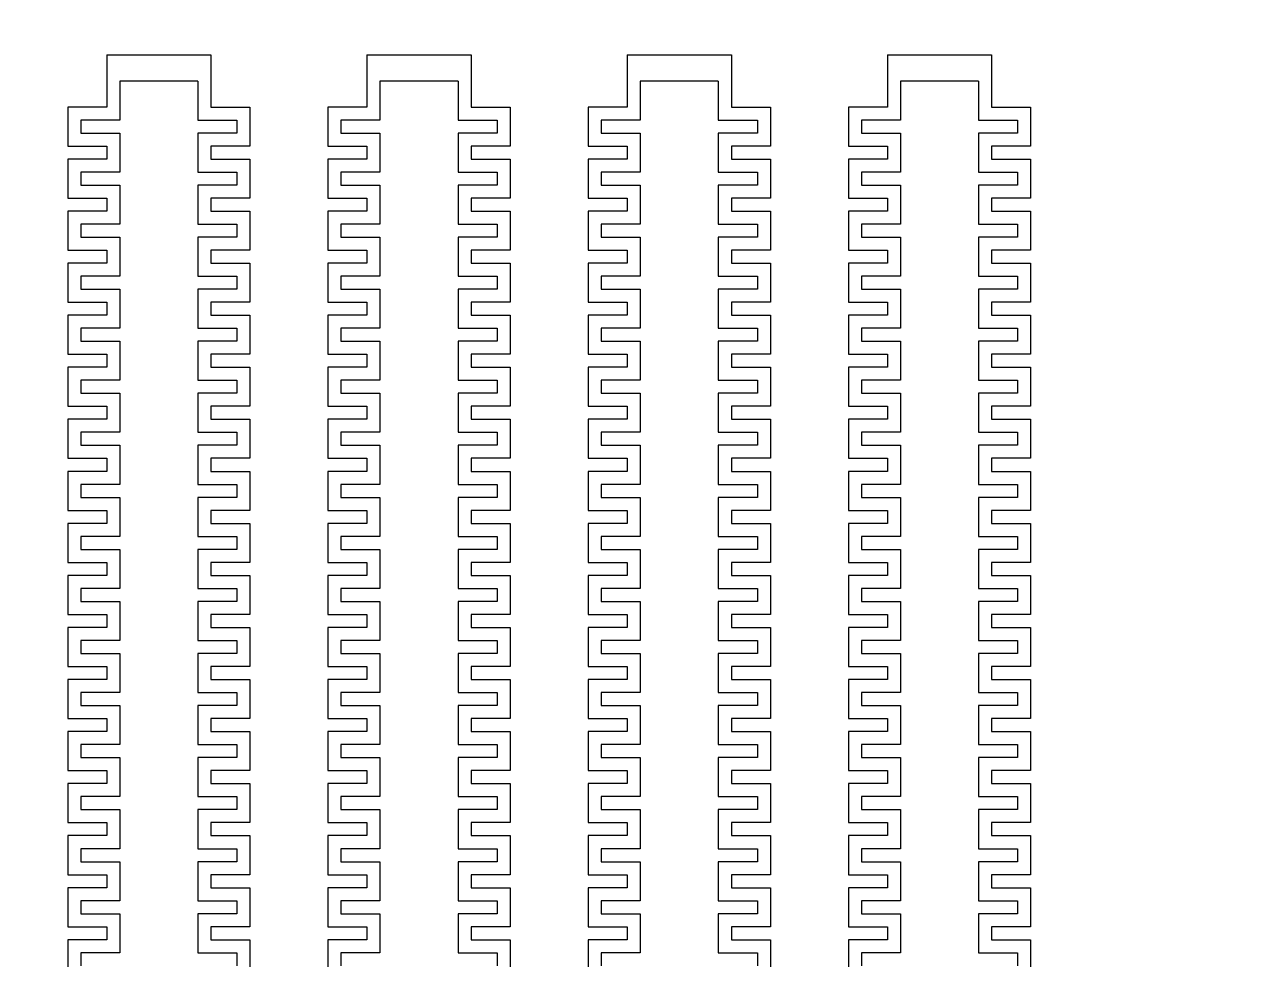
# Model space of a CAD drawing. Header units: millimetres. Extents: x -15719 to 274281, y 25504 to 323346.
# Drawn here: x 243253 to 245631, y 179321 to 181116 of the extents above; entities that cross this region are included whole.
import ezdxf

# ---------------------------------------------------------------- set-up
doc = ezdxf.new("R2010")
doc.units = ezdxf.units.MM
doc.layers.add('CLEAR', color=140, linetype='Continuous')
doc.layers.add('OPAQUE', color=10, linetype='Continuous')

msp = doc.modelspace()

# ---------------------------------------------------------------- linework, layer by layer
at = {"layer": 'CLEAR'}
for p, q in [((243411, 181058), (243411, 180958)), ((243411, 181058), (243611, 181058)), ((243611, 181058), (243611, 180958)), ((243911, 181058), (243911, 180958)), ((243911, 181058), (244111, 181058)), ((244111, 181058), (244111, 180958)), ((244411, 181058), (244411, 180958)), ((244411, 181058), (244611, 181058)), ((244611, 181058), (244611, 180958)), ((244911, 181058), (244911, 180958)), ((244911, 181058), (245111, 181058)), ((245111, 181058), (245111, 180958)), ((243586, 181008), (243436, 181008)), ((243436, 181008), (243436, 180933)), ((243586, 181008), (243586, 180933)), ((244086, 181008), (243936, 181008)), ((243936, 181008), (243936, 180933)), ((244086, 181008), (244086, 180933)), ((244586, 181008), (244436, 181008)), ((244436, 181008), (244436, 180933)), ((244586, 181008), (244586, 180933)), ((245086, 181008), (244936, 181008)), ((244936, 181008), (244936, 180933)), ((245086, 181008), (245086, 180933)), ((243411, 180958), (243336, 180958)), ((243336, 180958), (243336, 180883)), ((243611, 180958), (243686, 180958)), ((243686, 180958), (243686, 180883)), ((243911, 180958), (243836, 180958)), ((243836, 180958), (243836, 180883)), ((244111, 180958), (244186, 180958)), ((244186, 180958), (244186, 180883)), ((244411, 180958), (244336, 180958)), ((244336, 180958), (244336, 180883)), ((244611, 180958), (244686, 180958)), ((244686, 180958), (244686, 180883)), ((244911, 180958), (244836, 180958)), ((244836, 180958), (244836, 180883)), ((245111, 180958), (245186, 180958)), ((245186, 180958), (245186, 180883)), ((243436, 180933), (243361, 180933)), ((243361, 180933), (243361, 180908)), ((243586, 180933), (243661, 180933)), ((243661, 180933), (243661, 180908)), ((243936, 180933), (243861, 180933)), ((243861, 180933), (243861, 180908)), ((244086, 180933), (244161, 180933)), ((244161, 180933), (244161, 180908)), ((244436, 180933), (244361, 180933)), ((244361, 180933), (244361, 180908)), ((244586, 180933), (244661, 180933)), ((244661, 180933), (244661, 180908)), ((244936, 180933), (244861, 180933)), ((244861, 180933), (244861, 180908)), ((245086, 180933), (245161, 180933)), ((245161, 180933), (245161, 180908)), ((243361, 180908), (243436, 180908)), ((243436, 180908), (243436, 180833)), ((243661, 180908), (243586, 180908)), ((243586, 180908), (243586, 180833)), ((243861, 180908), (243936, 180908)), ((243936, 180908), (243936, 180833)), ((244161, 180908), (244086, 180908)), ((244086, 180908), (244086, 180833)), ((244361, 180908), (244436, 180908)), ((244436, 180908), (244436, 180833)), ((244661, 180908), (244586, 180908)), ((244586, 180908), (244586, 180833)), ((244861, 180908), (244936, 180908)), ((244936, 180908), (244936, 180833)), ((245161, 180908), (245086, 180908)), ((245086, 180908), (245086, 180833)), ((243336, 180883), (243411, 180883)), ((243411, 180883), (243411, 180858)), ((243686, 180883), (243611, 180883)), ((243611, 180883), (243611, 180858)), ((243836, 180883), (243911, 180883)), ((243911, 180883), (243911, 180858)), ((244186, 180883), (244111, 180883)), ((244111, 180883), (244111, 180858)), ((244336, 180883), (244411, 180883)), ((244411, 180883), (244411, 180858)), ((244686, 180883), (244611, 180883)), ((244611, 180883), (244611, 180858)), ((244836, 180883), (244911, 180883)), ((244911, 180883), (244911, 180858)), ((245186, 180883), (245111, 180883)), ((245111, 180883), (245111, 180858)), ((243411, 180858), (243336, 180858)), ((243336, 180858), (243336, 180783)), ((243611, 180858), (243686, 180858)), ((243686, 180858), (243686, 180783)), ((243911, 180858), (243836, 180858)), ((243836, 180858), (243836, 180783)), ((244111, 180858), (244186, 180858)), ((244186, 180858), (244186, 180783)), ((244411, 180858), (244336, 180858)), ((244336, 180858), (244336, 180783)), ((244611, 180858), (244686, 180858)), ((244686, 180858), (244686, 180783)), ((244911, 180858), (244836, 180858)), ((244836, 180858), (244836, 180783)), ((245111, 180858), (245186, 180858)), ((245186, 180858), (245186, 180783)), ((243436, 180833), (243361, 180833)), ((243361, 180833), (243361, 180808)), ((243586, 180833), (243661, 180833)), ((243661, 180833), (243661, 180808)), ((243936, 180833), (243861, 180833)), ((243861, 180833), (243861, 180808)), ((244086, 180833), (244161, 180833)), ((244161, 180833), (244161, 180808)), ((244436, 180833), (244361, 180833)), ((244361, 180833), (244361, 180808)), ((244586, 180833), (244661, 180833)), ((244661, 180833), (244661, 180808)), ((244936, 180833), (244861, 180833)), ((244861, 180833), (244861, 180808)), ((245086, 180833), (245161, 180833)), ((245161, 180833), (245161, 180808)), ((243361, 180808), (243436, 180808)), ((243436, 180808), (243436, 180733)), ((243661, 180808), (243586, 180808)), ((243586, 180808), (243586, 180733)), ((243861, 180808), (243936, 180808)), ((243936, 180808), (243936, 180733)), ((244161, 180808), (244086, 180808)), ((244086, 180808), (244086, 180733)), ((244361, 180808), (244436, 180808)), ((244436, 180808), (244436, 180733)), ((244661, 180808), (244586, 180808)), ((244586, 180808), (244586, 180733)), ((244861, 180808), (244936, 180808)), ((244936, 180808), (244936, 180733)), ((245161, 180808), (245086, 180808)), ((245086, 180808), (245086, 180733)), ((243336, 180783), (243411, 180783)), ((243411, 180783), (243411, 180758)), ((243686, 180783), (243611, 180783)), ((243611, 180783), (243611, 180758)), ((243836, 180783), (243911, 180783)), ((243911, 180783), (243911, 180758)), ((244186, 180783), (244111, 180783)), ((244111, 180783), (244111, 180758)), ((244336, 180783), (244411, 180783)), ((244411, 180783), (244411, 180758)), ((244686, 180783), (244611, 180783)), ((244611, 180783), (244611, 180758)), ((244836, 180783), (244911, 180783)), ((244911, 180783), (244911, 180758)), ((245186, 180783), (245111, 180783)), ((245111, 180783), (245111, 180758)), ((243411, 180758), (243336, 180758)), ((243336, 180758), (243336, 180683)), ((243611, 180758), (243686, 180758)), ((243686, 180758), (243686, 180683)), ((243911, 180758), (243836, 180758)), ((243836, 180758), (243836, 180683)), ((244111, 180758), (244186, 180758)), ((244186, 180758), (244186, 180683)), ((244411, 180758), (244336, 180758)), ((244336, 180758), (244336, 180683)), ((244611, 180758), (244686, 180758)), ((244686, 180758), (244686, 180683)), ((244911, 180758), (244836, 180758)), ((244836, 180758), (244836, 180683)), ((245111, 180758), (245186, 180758)), ((245186, 180758), (245186, 180683)), ((243436, 180733), (243361, 180733)), ((243361, 180733), (243361, 180708)), ((243586, 180733), (243661, 180733)), ((243661, 180733), (243661, 180708)), ((243936, 180733), (243861, 180733)), ((243861, 180733), (243861, 180708)), ((244086, 180733), (244161, 180733)), ((244161, 180733), (244161, 180708)), ((244436, 180733), (244361, 180733)), ((244361, 180733), (244361, 180708)), ((244586, 180733), (244661, 180733)), ((244661, 180733), (244661, 180708)), ((244936, 180733), (244861, 180733)), ((244861, 180733), (244861, 180708)), ((245086, 180733), (245161, 180733)), ((245161, 180733), (245161, 180708)), ((243361, 180708), (243436, 180708)), ((243436, 180708), (243436, 180633)), ((243661, 180708), (243586, 180708)), ((243586, 180708), (243586, 180633)), ((243861, 180708), (243936, 180708)), ((243936, 180708), (243936, 180633)), ((244161, 180708), (244086, 180708)), ((244086, 180708), (244086, 180633)), ((244361, 180708), (244436, 180708)), ((244436, 180708), (244436, 180633)), ((244661, 180708), (244586, 180708)), ((244586, 180708), (244586, 180633)), ((244861, 180708), (244936, 180708)), ((244936, 180708), (244936, 180633)), ((245161, 180708), (245086, 180708)), ((245086, 180708), (245086, 180633)), ((243336, 180683), (243411, 180683)), ((243411, 180683), (243411, 180658)), ((243686, 180683), (243611, 180683)), ((243611, 180683), (243611, 180658)), ((243836, 180683), (243911, 180683)), ((243911, 180683), (243911, 180658)), ((244186, 180683), (244111, 180683)), ((244111, 180683), (244111, 180658)), ((244336, 180683), (244411, 180683)), ((244411, 180683), (244411, 180658)), ((244686, 180683), (244611, 180683)), ((244611, 180683), (244611, 180658)), ((244836, 180683), (244911, 180683)), ((244911, 180683), (244911, 180658)), ((245186, 180683), (245111, 180683)), ((245111, 180683), (245111, 180658)), ((243411, 180658), (243336, 180658)), ((243336, 180658), (243336, 180583)), ((243611, 180658), (243686, 180658)), ((243686, 180658), (243686, 180583)), ((243911, 180658), (243836, 180658)), ((243836, 180658), (243836, 180583)), ((244111, 180658), (244186, 180658)), ((244186, 180658), (244186, 180583)), ((244411, 180658), (244336, 180658)), ((244336, 180658), (244336, 180583)), ((244611, 180658), (244686, 180658)), ((244686, 180658), (244686, 180583)), ((244911, 180658), (244836, 180658)), ((244836, 180658), (244836, 180583)), ((245111, 180658), (245186, 180658)), ((245186, 180658), (245186, 180583)), ((243436, 180633), (243361, 180633)), ((243361, 180633), (243361, 180608)), ((243586, 180633), (243661, 180633)), ((243661, 180633), (243661, 180608)), ((243936, 180633), (243861, 180633)), ((243861, 180633), (243861, 180608)), ((244086, 180633), (244161, 180633)), ((244161, 180633), (244161, 180608)), ((244436, 180633), (244361, 180633)), ((244361, 180633), (244361, 180608)), ((244586, 180633), (244661, 180633)), ((244661, 180633), (244661, 180608)), ((244936, 180633), (244861, 180633)), ((244861, 180633), (244861, 180608)), ((245086, 180633), (245161, 180633)), ((245161, 180633), (245161, 180608)), ((243361, 180608), (243436, 180608)), ((243436, 180608), (243436, 180533)), ((243661, 180608), (243586, 180608)), ((243586, 180608), (243586, 180533)), ((243861, 180608), (243936, 180608)), ((243936, 180608), (243936, 180533)), ((244161, 180608), (244086, 180608)), ((244086, 180608), (244086, 180533)), ((244361, 180608), (244436, 180608)), ((244436, 180608), (244436, 180533)), ((244661, 180608), (244586, 180608)), ((244586, 180608), (244586, 180533)), ((244861, 180608), (244936, 180608)), ((244936, 180608), (244936, 180533)), ((245161, 180608), (245086, 180608)), ((245086, 180608), (245086, 180533)), ((243336, 180583), (243411, 180583)), ((243411, 180583), (243411, 180558)), ((243686, 180583), (243611, 180583)), ((243611, 180583), (243611, 180558)), ((243836, 180583), (243911, 180583)), ((243911, 180583), (243911, 180558)), ((244186, 180583), (244111, 180583)), ((244111, 180583), (244111, 180558)), ((244336, 180583), (244411, 180583)), ((244411, 180583), (244411, 180558)), ((244686, 180583), (244611, 180583)), ((244611, 180583), (244611, 180558)), ((244836, 180583), (244911, 180583)), ((244911, 180583), (244911, 180558)), ((245186, 180583), (245111, 180583)), ((245111, 180583), (245111, 180558)), ((243411, 180558), (243336, 180558)), ((243336, 180558), (243336, 180483)), ((243611, 180558), (243686, 180558)), ((243686, 180558), (243686, 180483)), ((243911, 180558), (243836, 180558)), ((243836, 180558), (243836, 180483)), ((244111, 180558), (244186, 180558)), ((244186, 180558), (244186, 180483)), ((244411, 180558), (244336, 180558)), ((244336, 180558), (244336, 180483)), ((244611, 180558), (244686, 180558)), ((244686, 180558), (244686, 180483)), ((244911, 180558), (244836, 180558)), ((244836, 180558), (244836, 180483)), ((245111, 180558), (245186, 180558)), ((245186, 180558), (245186, 180483)), ((243436, 180533), (243361, 180533)), ((243361, 180533), (243361, 180508)), ((243586, 180533), (243661, 180533)), ((243661, 180533), (243661, 180508)), ((243936, 180533), (243861, 180533)), ((243861, 180533), (243861, 180508)), ((244086, 180533), (244161, 180533)), ((244161, 180533), (244161, 180508)), ((244436, 180533), (244361, 180533)), ((244361, 180533), (244361, 180508)), ((244586, 180533), (244661, 180533)), ((244661, 180533), (244661, 180508)), ((244936, 180533), (244861, 180533)), ((244861, 180533), (244861, 180508)), ((245086, 180533), (245161, 180533)), ((245161, 180533), (245161, 180508)), ((243361, 180508), (243436, 180508)), ((243436, 180508), (243436, 180433)), ((243661, 180508), (243586, 180508)), ((243586, 180508), (243586, 180433)), ((243861, 180508), (243936, 180508)), ((243936, 180508), (243936, 180433)), ((244161, 180508), (244086, 180508)), ((244086, 180508), (244086, 180433)), ((244361, 180508), (244436, 180508)), ((244436, 180508), (244436, 180433)), ((244661, 180508), (244586, 180508)), ((244586, 180508), (244586, 180433)), ((244861, 180508), (244936, 180508)), ((244936, 180508), (244936, 180433)), ((245161, 180508), (245086, 180508)), ((245086, 180508), (245086, 180433)), ((243336, 180483), (243411, 180483)), ((243411, 180483), (243411, 180458)), ((243686, 180483), (243611, 180483)), ((243611, 180483), (243611, 180458)), ((243836, 180483), (243911, 180483)), ((243911, 180483), (243911, 180458)), ((244186, 180483), (244111, 180483)), ((244111, 180483), (244111, 180458)), ((244336, 180483), (244411, 180483)), ((244411, 180483), (244411, 180458)), ((244686, 180483), (244611, 180483)), ((244611, 180483), (244611, 180458)), ((244836, 180483), (244911, 180483)), ((244911, 180483), (244911, 180458)), ((245186, 180483), (245111, 180483)), ((245111, 180483), (245111, 180458)), ((243411, 180458), (243336, 180458)), ((243336, 180458), (243336, 180383)), ((243611, 180458), (243686, 180458)), ((243686, 180458), (243686, 180383)), ((243911, 180458), (243836, 180458)), ((243836, 180458), (243836, 180383)), ((244111, 180458), (244186, 180458)), ((244186, 180458), (244186, 180383)), ((244411, 180458), (244336, 180458)), ((244336, 180458), (244336, 180383)), ((244611, 180458), (244686, 180458)), ((244686, 180458), (244686, 180383)), ((244911, 180458), (244836, 180458)), ((244836, 180458), (244836, 180383)), ((245111, 180458), (245186, 180458)), ((245186, 180458), (245186, 180383)), ((243436, 180433), (243361, 180433)), ((243361, 180433), (243361, 180408)), ((243586, 180433), (243661, 180433)), ((243661, 180433), (243661, 180408)), ((243936, 180433), (243861, 180433)), ((243861, 180433), (243861, 180408)), ((244086, 180433), (244161, 180433)), ((244161, 180433), (244161, 180408)), ((244436, 180433), (244361, 180433)), ((244361, 180433), (244361, 180408)), ((244586, 180433), (244661, 180433)), ((244661, 180433), (244661, 180408)), ((244936, 180433), (244861, 180433)), ((244861, 180433), (244861, 180408)), ((245086, 180433), (245161, 180433)), ((245161, 180433), (245161, 180408)), ((243361, 180408), (243436, 180408)), ((243436, 180408), (243436, 180333)), ((243661, 180408), (243586, 180408)), ((243586, 180408), (243586, 180333)), ((243861, 180408), (243936, 180408)), ((243936, 180408), (243936, 180333)), ((244161, 180408), (244086, 180408)), ((244086, 180408), (244086, 180333)), ((244361, 180408), (244436, 180408)), ((244436, 180408), (244436, 180333)), ((244661, 180408), (244586, 180408)), ((244586, 180408), (244586, 180333)), ((244861, 180408), (244936, 180408)), ((244936, 180408), (244936, 180333)), ((245161, 180408), (245086, 180408)), ((245086, 180408), (245086, 180333)), ((243336, 180383), (243411, 180383)), ((243411, 180383), (243411, 180358)), ((243686, 180383), (243611, 180383)), ((243611, 180383), (243611, 180358)), ((243836, 180383), (243911, 180383)), ((243911, 180383), (243911, 180358)), ((244186, 180383), (244111, 180383)), ((244111, 180383), (244111, 180358)), ((244336, 180383), (244411, 180383)), ((244411, 180383), (244411, 180358)), ((244686, 180383), (244611, 180383)), ((244611, 180383), (244611, 180358)), ((244836, 180383), (244911, 180383)), ((244911, 180383), (244911, 180358)), ((245186, 180383), (245111, 180383)), ((245111, 180383), (245111, 180358)), ((243411, 180358), (243336, 180358)), ((243336, 180358), (243336, 180283)), ((243611, 180358), (243686, 180358)), ((243686, 180358), (243686, 180283)), ((243911, 180358), (243836, 180358)), ((243836, 180358), (243836, 180283)), ((244111, 180358), (244186, 180358)), ((244186, 180358), (244186, 180283)), ((244411, 180358), (244336, 180358)), ((244336, 180358), (244336, 180283)), ((244611, 180358), (244686, 180358)), ((244686, 180358), (244686, 180283)), ((244911, 180358), (244836, 180358)), ((244836, 180358), (244836, 180283)), ((245111, 180358), (245186, 180358)), ((245186, 180358), (245186, 180283)), ((243436, 180333), (243361, 180333)), ((243361, 180333), (243361, 180308)), ((243586, 180333), (243661, 180333)), ((243661, 180333), (243661, 180308)), ((243936, 180333), (243861, 180333)), ((243861, 180333), (243861, 180308)), ((244086, 180333), (244161, 180333)), ((244161, 180333), (244161, 180308)), ((244436, 180333), (244361, 180333)), ((244361, 180333), (244361, 180308)), ((244586, 180333), (244661, 180333)), ((244661, 180333), (244661, 180308)), ((244936, 180333), (244861, 180333)), ((244861, 180333), (244861, 180308)), ((245086, 180333), (245161, 180333)), ((245161, 180333), (245161, 180308)), ((243361, 180308), (243436, 180308)), ((243436, 180308), (243436, 180233)), ((243661, 180308), (243586, 180308)), ((243586, 180308), (243586, 180233)), ((243861, 180308), (243936, 180308)), ((243936, 180308), (243936, 180233)), ((244161, 180308), (244086, 180308)), ((244086, 180308), (244086, 180233)), ((244361, 180308), (244436, 180308)), ((244436, 180308), (244436, 180233)), ((244661, 180308), (244586, 180308)), ((244586, 180308), (244586, 180233)), ((244861, 180308), (244936, 180308)), ((244936, 180308), (244936, 180233)), ((245161, 180308), (245086, 180308)), ((245086, 180308), (245086, 180233)), ((243336, 180283), (243411, 180283)), ((243411, 180283), (243411, 180258)), ((243686, 180283), (243611, 180283)), ((243611, 180283), (243611, 180258)), ((243836, 180283), (243911, 180283)), ((243911, 180283), (243911, 180258)), ((244186, 180283), (244111, 180283)), ((244111, 180283), (244111, 180258)), ((244336, 180283), (244411, 180283)), ((244411, 180283), (244411, 180258)), ((244686, 180283), (244611, 180283)), ((244611, 180283), (244611, 180258)), ((244836, 180283), (244911, 180283)), ((244911, 180283), (244911, 180258)), ((245186, 180283), (245111, 180283)), ((245111, 180283), (245111, 180258)), ((243411, 180258), (243336, 180258)), ((243336, 180258), (243336, 180183)), ((243611, 180258), (243686, 180258)), ((243686, 180258), (243686, 180183)), ((243911, 180258), (243836, 180258)), ((243836, 180258), (243836, 180183)), ((244111, 180258), (244186, 180258)), ((244186, 180258), (244186, 180183)), ((244411, 180258), (244336, 180258)), ((244336, 180258), (244336, 180183)), ((244611, 180258), (244686, 180258)), ((244686, 180258), (244686, 180183)), ((244911, 180258), (244836, 180258)), ((244836, 180258), (244836, 180183)), ((245111, 180258), (245186, 180258)), ((245186, 180258), (245186, 180183)), ((243436, 180233), (243361, 180233)), ((243361, 180233), (243361, 180208)), ((243586, 180233), (243661, 180233)), ((243661, 180233), (243661, 180208)), ((243936, 180233), (243861, 180233)), ((243861, 180233), (243861, 180208)), ((244086, 180233), (244161, 180233)), ((244161, 180233), (244161, 180208)), ((244436, 180233), (244361, 180233)), ((244361, 180233), (244361, 180208)), ((244586, 180233), (244661, 180233)), ((244661, 180233), (244661, 180208)), ((244936, 180233), (244861, 180233)), ((244861, 180233), (244861, 180208)), ((245086, 180233), (245161, 180233)), ((245161, 180233), (245161, 180208)), ((243361, 180208), (243436, 180208)), ((243436, 180208), (243436, 180133)), ((243661, 180208), (243586, 180208)), ((243586, 180208), (243586, 180133)), ((243861, 180208), (243936, 180208)), ((243936, 180208), (243936, 180133)), ((244161, 180208), (244086, 180208)), ((244086, 180208), (244086, 180133)), ((244361, 180208), (244436, 180208)), ((244436, 180208), (244436, 180133)), ((244661, 180208), (244586, 180208)), ((244586, 180208), (244586, 180133)), ((244861, 180208), (244936, 180208)), ((244936, 180208), (244936, 180133)), ((245161, 180208), (245086, 180208)), ((245086, 180208), (245086, 180133)), ((243336, 180183), (243411, 180183)), ((243411, 180183), (243411, 180158)), ((243686, 180183), (243611, 180183)), ((243611, 180183), (243611, 180158)), ((243836, 180183), (243911, 180183)), ((243911, 180183), (243911, 180158)), ((244186, 180183), (244111, 180183)), ((244111, 180183), (244111, 180158)), ((244336, 180183), (244411, 180183)), ((244411, 180183), (244411, 180158)), ((244686, 180183), (244611, 180183)), ((244611, 180183), (244611, 180158)), ((244836, 180183), (244911, 180183)), ((244911, 180183), (244911, 180158)), ((245186, 180183), (245111, 180183)), ((245111, 180183), (245111, 180158)), ((243411, 180158), (243336, 180158)), ((243336, 180158), (243336, 180083)), ((243611, 180158), (243686, 180158)), ((243686, 180158), (243686, 180083)), ((243911, 180158), (243836, 180158)), ((243836, 180158), (243836, 180083)), ((244111, 180158), (244186, 180158)), ((244186, 180158), (244186, 180083)), ((244411, 180158), (244336, 180158)), ((244336, 180158), (244336, 180083)), ((244611, 180158), (244686, 180158)), ((244686, 180158), (244686, 180083)), ((244911, 180158), (244836, 180158)), ((244836, 180158), (244836, 180083)), ((245111, 180158), (245186, 180158)), ((245186, 180158), (245186, 180083)), ((243436, 180133), (243361, 180133)), ((243361, 180133), (243361, 180108)), ((243586, 180133), (243661, 180133)), ((243661, 180133), (243661, 180108)), ((243936, 180133), (243861, 180133)), ((243861, 180133), (243861, 180108)), ((244086, 180133), (244161, 180133)), ((244161, 180133), (244161, 180108)), ((244436, 180133), (244361, 180133)), ((244361, 180133), (244361, 180108)), ((244586, 180133), (244661, 180133)), ((244661, 180133), (244661, 180108)), ((244936, 180133), (244861, 180133)), ((244861, 180133), (244861, 180108)), ((245086, 180133), (245161, 180133)), ((245161, 180133), (245161, 180108)), ((243361, 180108), (243436, 180108)), ((243436, 180108), (243436, 180033)), ((243661, 180108), (243586, 180108)), ((243586, 180108), (243586, 180033)), ((243861, 180108), (243936, 180108)), ((243936, 180108), (243936, 180033)), ((244161, 180108), (244086, 180108)), ((244086, 180108), (244086, 180033)), ((244361, 180108), (244436, 180108)), ((244436, 180108), (244436, 180033)), ((244661, 180108), (244586, 180108)), ((244586, 180108), (244586, 180033)), ((244861, 180108), (244936, 180108)), ((244936, 180108), (244936, 180033)), ((245161, 180108), (245086, 180108)), ((245086, 180108), (245086, 180033)), ((243336, 180083), (243411, 180083)), ((243411, 180083), (243411, 180058)), ((243686, 180083), (243611, 180083)), ((243611, 180083), (243611, 180058)), ((243836, 180083), (243911, 180083)), ((243911, 180083), (243911, 180058)), ((244186, 180083), (244111, 180083)), ((244111, 180083), (244111, 180058)), ((244336, 180083), (244411, 180083)), ((244411, 180083), (244411, 180058)), ((244686, 180083), (244611, 180083)), ((244611, 180083), (244611, 180058)), ((244836, 180083), (244911, 180083)), ((244911, 180083), (244911, 180058)), ((245186, 180083), (245111, 180083)), ((245111, 180083), (245111, 180058)), ((243411, 180058), (243336, 180058)), ((243336, 180058), (243336, 179983)), ((243611, 180058), (243686, 180058)), ((243686, 180058), (243686, 179983)), ((243911, 180058), (243836, 180058)), ((243836, 180058), (243836, 179983)), ((244111, 180058), (244186, 180058)), ((244186, 180058), (244186, 179983)), ((244411, 180058), (244336, 180058)), ((244336, 180058), (244336, 179983)), ((244611, 180058), (244686, 180058)), ((244686, 180058), (244686, 179983)), ((244911, 180058), (244836, 180058)), ((244836, 180058), (244836, 179983)), ((245111, 180058), (245186, 180058)), ((245186, 180058), (245186, 179983)), ((243436, 180033), (243361, 180033)), ((243361, 180033), (243361, 180008)), ((243586, 180033), (243661, 180033)), ((243661, 180033), (243661, 180008)), ((243936, 180033), (243861, 180033)), ((243861, 180033), (243861, 180008)), ((244086, 180033), (244161, 180033)), ((244161, 180033), (244161, 180008)), ((244436, 180033), (244361, 180033)), ((244361, 180033), (244361, 180008)), ((244586, 180033), (244661, 180033)), ((244661, 180033), (244661, 180008)), ((244936, 180033), (244861, 180033)), ((244861, 180033), (244861, 180008)), ((245086, 180033), (245161, 180033)), ((245161, 180033), (245161, 180008)), ((243361, 180008), (243436, 180008)), ((243436, 180008), (243436, 179933)), ((243661, 180008), (243586, 180008)), ((243586, 180008), (243586, 179933)), ((243861, 180008), (243936, 180008)), ((243936, 180008), (243936, 179933)), ((244161, 180008), (244086, 180008)), ((244086, 180008), (244086, 179933)), ((244361, 180008), (244436, 180008)), ((244436, 180008), (244436, 179933)), ((244661, 180008), (244586, 180008)), ((244586, 180008), (244586, 179933)), ((244861, 180008), (244936, 180008)), ((244936, 180008), (244936, 179933)), ((245161, 180008), (245086, 180008)), ((245086, 180008), (245086, 179933)), ((243336, 179983), (243411, 179983)), ((243411, 179983), (243411, 179958)), ((243686, 179983), (243611, 179983)), ((243611, 179983), (243611, 179958)), ((243836, 179983), (243911, 179983)), ((243911, 179983), (243911, 179958)), ((244186, 179983), (244111, 179983)), ((244111, 179983), (244111, 179958)), ((244336, 179983), (244411, 179983)), ((244411, 179983), (244411, 179958)), ((244686, 179983), (244611, 179983)), ((244611, 179983), (244611, 179958)), ((244836, 179983), (244911, 179983)), ((244911, 179983), (244911, 179958)), ((245186, 179983), (245111, 179983)), ((245111, 179983), (245111, 179958)), ((243411, 179958), (243336, 179958)), ((243336, 179958), (243336, 179883)), ((243611, 179958), (243686, 179958)), ((243686, 179958), (243686, 179883)), ((243911, 179958), (243836, 179958)), ((243836, 179958), (243836, 179883)), ((244111, 179958), (244186, 179958)), ((244186, 179958), (244186, 179883)), ((244411, 179958), (244336, 179958)), ((244336, 179958), (244336, 179883)), ((244611, 179958), (244686, 179958)), ((244686, 179958), (244686, 179883)), ((244911, 179958), (244836, 179958)), ((244836, 179958), (244836, 179883)), ((245111, 179958), (245186, 179958)), ((245186, 179958), (245186, 179883)), ((243436, 179933), (243361, 179933)), ((243361, 179933), (243361, 179908)), ((243586, 179933), (243661, 179933)), ((243661, 179933), (243661, 179908)), ((243936, 179933), (243861, 179933)), ((243861, 179933), (243861, 179908)), ((244086, 179933), (244161, 179933)), ((244161, 179933), (244161, 179908)), ((244436, 179933), (244361, 179933)), ((244361, 179933), (244361, 179908)), ((244586, 179933), (244661, 179933)), ((244661, 179933), (244661, 179908)), ((244936, 179933), (244861, 179933)), ((244861, 179933), (244861, 179908)), ((245086, 179933), (245161, 179933)), ((245161, 179933), (245161, 179908)), ((243361, 179908), (243436, 179908)), ((243436, 179908), (243436, 179833)), ((243661, 179908), (243586, 179908)), ((243586, 179908), (243586, 179833)), ((243861, 179908), (243936, 179908)), ((243936, 179908), (243936, 179833)), ((244161, 179908), (244086, 179908)), ((244086, 179908), (244086, 179833)), ((244361, 179908), (244436, 179908)), ((244436, 179908), (244436, 179833)), ((244661, 179908), (244586, 179908)), ((244586, 179908), (244586, 179833)), ((244861, 179908), (244936, 179908)), ((244936, 179908), (244936, 179833)), ((245161, 179908), (245086, 179908)), ((245086, 179908), (245086, 179833)), ((243336, 179883), (243411, 179883)), ((243411, 179883), (243411, 179858)), ((243686, 179883), (243611, 179883)), ((243611, 179883), (243611, 179858)), ((243836, 179883), (243911, 179883)), ((243911, 179883), (243911, 179858)), ((244186, 179883), (244111, 179883)), ((244111, 179883), (244111, 179858)), ((244336, 179883), (244411, 179883)), ((244411, 179883), (244411, 179858)), ((244686, 179883), (244611, 179883)), ((244611, 179883), (244611, 179858)), ((244836, 179883), (244911, 179883)), ((244911, 179883), (244911, 179858)), ((245186, 179883), (245111, 179883)), ((245111, 179883), (245111, 179858)), ((243411, 179858), (243336, 179858)), ((243336, 179858), (243336, 179783)), ((243611, 179858), (243686, 179858)), ((243686, 179858), (243686, 179783)), ((243911, 179858), (243836, 179858)), ((243836, 179858), (243836, 179783)), ((244111, 179858), (244186, 179858)), ((244186, 179858), (244186, 179783)), ((244411, 179858), (244336, 179858)), ((244336, 179858), (244336, 179783)), ((244611, 179858), (244686, 179858)), ((244686, 179858), (244686, 179783)), ((244911, 179858), (244836, 179858)), ((244836, 179858), (244836, 179783)), ((245111, 179858), (245186, 179858)), ((245186, 179858), (245186, 179783)), ((243436, 179833), (243361, 179833)), ((243361, 179833), (243361, 179808)), ((243586, 179833), (243661, 179833)), ((243661, 179833), (243661, 179808)), ((243936, 179833), (243861, 179833)), ((243861, 179833), (243861, 179808)), ((244086, 179833), (244161, 179833)), ((244161, 179833), (244161, 179808)), ((244436, 179833), (244361, 179833)), ((244361, 179833), (244361, 179808)), ((244586, 179833), (244661, 179833)), ((244661, 179833), (244661, 179808)), ((244936, 179833), (244861, 179833)), ((244861, 179833), (244861, 179808)), ((245086, 179833), (245161, 179833)), ((245161, 179833), (245161, 179808)), ((243361, 179808), (243436, 179808)), ((243436, 179808), (243436, 179733)), ((243661, 179808), (243586, 179808)), ((243586, 179808), (243586, 179733)), ((243861, 179808), (243936, 179808)), ((243936, 179808), (243936, 179733)), ((244161, 179808), (244086, 179808)), ((244086, 179808), (244086, 179733)), ((244361, 179808), (244436, 179808)), ((244436, 179808), (244436, 179733)), ((244661, 179808), (244586, 179808)), ((244586, 179808), (244586, 179733)), ((244861, 179808), (244936, 179808)), ((244936, 179808), (244936, 179733)), ((245161, 179808), (245086, 179808)), ((245086, 179808), (245086, 179733)), ((243336, 179783), (243411, 179783)), ((243411, 179783), (243411, 179758)), ((243686, 179783), (243611, 179783)), ((243611, 179783), (243611, 179758)), ((243836, 179783), (243911, 179783)), ((243911, 179783), (243911, 179758)), ((244186, 179783), (244111, 179783)), ((244111, 179783), (244111, 179758)), ((244336, 179783), (244411, 179783)), ((244411, 179783), (244411, 179758)), ((244686, 179783), (244611, 179783)), ((244611, 179783), (244611, 179758)), ((244836, 179783), (244911, 179783)), ((244911, 179783), (244911, 179758)), ((245186, 179783), (245111, 179783)), ((245111, 179783), (245111, 179758)), ((243411, 179758), (243336, 179758)), ((243336, 179758), (243336, 179683)), ((243611, 179758), (243686, 179758)), ((243686, 179758), (243686, 179683)), ((243911, 179758), (243836, 179758)), ((243836, 179758), (243836, 179683)), ((244111, 179758), (244186, 179758)), ((244186, 179758), (244186, 179683)), ((244411, 179758), (244336, 179758)), ((244336, 179758), (244336, 179683)), ((244611, 179758), (244686, 179758)), ((244686, 179758), (244686, 179683)), ((244911, 179758), (244836, 179758)), ((244836, 179758), (244836, 179683)), ((245111, 179758), (245186, 179758)), ((245186, 179758), (245186, 179683)), ((243436, 179733), (243361, 179733)), ((243361, 179733), (243361, 179708)), ((243586, 179733), (243661, 179733)), ((243661, 179733), (243661, 179708)), ((243936, 179733), (243861, 179733)), ((243861, 179733), (243861, 179708)), ((244086, 179733), (244161, 179733)), ((244161, 179733), (244161, 179708)), ((244436, 179733), (244361, 179733)), ((244361, 179733), (244361, 179708)), ((244586, 179733), (244661, 179733)), ((244661, 179733), (244661, 179708)), ((244936, 179733), (244861, 179733)), ((244861, 179733), (244861, 179708)), ((245086, 179733), (245161, 179733)), ((245161, 179733), (245161, 179708)), ((243361, 179708), (243436, 179708)), ((243436, 179708), (243436, 179633)), ((243661, 179708), (243586, 179708)), ((243586, 179708), (243586, 179633)), ((243861, 179708), (243936, 179708)), ((243936, 179708), (243936, 179633)), ((244161, 179708), (244086, 179708)), ((244086, 179708), (244086, 179633)), ((244361, 179708), (244436, 179708)), ((244436, 179708), (244436, 179633)), ((244661, 179708), (244586, 179708)), ((244586, 179708), (244586, 179633)), ((244861, 179708), (244936, 179708)), ((244936, 179708), (244936, 179633)), ((245161, 179708), (245086, 179708)), ((245086, 179708), (245086, 179633)), ((243336, 179683), (243411, 179683)), ((243411, 179683), (243411, 179658)), ((243686, 179683), (243611, 179683)), ((243611, 179683), (243611, 179658)), ((243836, 179683), (243911, 179683)), ((243911, 179683), (243911, 179658)), ((244186, 179683), (244111, 179683)), ((244111, 179683), (244111, 179658)), ((244336, 179683), (244411, 179683)), ((244411, 179683), (244411, 179658)), ((244686, 179683), (244611, 179683)), ((244611, 179683), (244611, 179658)), ((244836, 179683), (244911, 179683)), ((244911, 179683), (244911, 179658)), ((245186, 179683), (245111, 179683)), ((245111, 179683), (245111, 179658)), ((243411, 179658), (243336, 179658)), ((243336, 179658), (243336, 179583)), ((243611, 179658), (243686, 179658)), ((243686, 179658), (243686, 179583)), ((243911, 179658), (243836, 179658)), ((243836, 179658), (243836, 179583)), ((244111, 179658), (244186, 179658)), ((244186, 179658), (244186, 179583)), ((244411, 179658), (244336, 179658)), ((244336, 179658), (244336, 179583)), ((244611, 179658), (244686, 179658)), ((244686, 179658), (244686, 179583)), ((244911, 179658), (244836, 179658)), ((244836, 179658), (244836, 179583)), ((245111, 179658), (245186, 179658)), ((245186, 179658), (245186, 179583)), ((243436, 179633), (243361, 179633)), ((243361, 179633), (243361, 179608)), ((243586, 179633), (243661, 179633)), ((243661, 179633), (243661, 179608)), ((243936, 179633), (243861, 179633)), ((243861, 179633), (243861, 179608)), ((244086, 179633), (244161, 179633)), ((244161, 179633), (244161, 179608)), ((244436, 179633), (244361, 179633)), ((244361, 179633), (244361, 179608)), ((244586, 179633), (244661, 179633)), ((244661, 179633), (244661, 179608)), ((244936, 179633), (244861, 179633)), ((244861, 179633), (244861, 179608)), ((245086, 179633), (245161, 179633)), ((245161, 179633), (245161, 179608)), ((243361, 179608), (243436, 179608)), ((243436, 179608), (243436, 179533)), ((243661, 179608), (243586, 179608)), ((243586, 179608), (243586, 179533)), ((243861, 179608), (243936, 179608)), ((243936, 179608), (243936, 179533)), ((244161, 179608), (244086, 179608)), ((244086, 179608), (244086, 179533)), ((244361, 179608), (244436, 179608)), ((244436, 179608), (244436, 179533)), ((244661, 179608), (244586, 179608)), ((244586, 179608), (244586, 179533)), ((244861, 179608), (244936, 179608)), ((244936, 179608), (244936, 179533)), ((245161, 179608), (245086, 179608)), ((245086, 179608), (245086, 179533)), ((243336, 179583), (243411, 179583)), ((243411, 179583), (243411, 179558)), ((243686, 179583), (243611, 179583)), ((243611, 179583), (243611, 179558)), ((243836, 179583), (243911, 179583)), ((243911, 179583), (243911, 179558)), ((244186, 179583), (244111, 179583)), ((244111, 179583), (244111, 179558)), ((244336, 179583), (244411, 179583)), ((244411, 179583), (244411, 179558)), ((244686, 179583), (244611, 179583)), ((244611, 179583), (244611, 179558)), ((244836, 179583), (244911, 179583)), ((244911, 179583), (244911, 179558)), ((245186, 179583), (245111, 179583)), ((245111, 179583), (245111, 179558)), ((243411, 179558), (243336, 179558)), ((243336, 179558), (243336, 179483)), ((243611, 179558), (243686, 179558)), ((243686, 179558), (243686, 179483)), ((243911, 179558), (243836, 179558)), ((243836, 179558), (243836, 179483)), ((244111, 179558), (244186, 179558)), ((244186, 179558), (244186, 179483)), ((244411, 179558), (244336, 179558)), ((244336, 179558), (244336, 179483)), ((244611, 179558), (244686, 179558)), ((244686, 179558), (244686, 179483)), ((244911, 179558), (244836, 179558)), ((244836, 179558), (244836, 179483)), ((245111, 179558), (245186, 179558)), ((245186, 179558), (245186, 179483)), ((243436, 179533), (243361, 179533)), ((243361, 179533), (243361, 179508)), ((243586, 179533), (243661, 179533)), ((243661, 179533), (243661, 179508)), ((243936, 179533), (243861, 179533)), ((243861, 179533), (243861, 179508)), ((244086, 179533), (244161, 179533)), ((244161, 179533), (244161, 179508)), ((244436, 179533), (244361, 179533)), ((244361, 179533), (244361, 179508)), ((244586, 179533), (244661, 179533)), ((244661, 179533), (244661, 179508)), ((244936, 179533), (244861, 179533)), ((244861, 179533), (244861, 179508)), ((245086, 179533), (245161, 179533)), ((245161, 179533), (245161, 179508)), ((243361, 179508), (243436, 179508)), ((243436, 179508), (243436, 179433)), ((243661, 179508), (243586, 179508)), ((243586, 179508), (243586, 179433)), ((243861, 179508), (243936, 179508)), ((243936, 179508), (243936, 179433)), ((244161, 179508), (244086, 179508)), ((244086, 179508), (244086, 179433)), ((244361, 179508), (244436, 179508)), ((244436, 179508), (244436, 179433)), ((244661, 179508), (244586, 179508)), ((244586, 179508), (244586, 179433)), ((244861, 179508), (244936, 179508)), ((244936, 179508), (244936, 179433)), ((245161, 179508), (245086, 179508)), ((245086, 179508), (245086, 179433)), ((243336, 179483), (243411, 179483)), ((243411, 179483), (243411, 179458)), ((243686, 179483), (243611, 179483)), ((243611, 179483), (243611, 179458)), ((243836, 179483), (243911, 179483)), ((243911, 179483), (243911, 179458)), ((244186, 179483), (244111, 179483)), ((244111, 179483), (244111, 179458)), ((244336, 179483), (244411, 179483)), ((244411, 179483), (244411, 179458)), ((244686, 179483), (244611, 179483)), ((244611, 179483), (244611, 179458)), ((244836, 179483), (244911, 179483)), ((244911, 179483), (244911, 179458)), ((245186, 179483), (245111, 179483)), ((245111, 179483), (245111, 179458)), ((243411, 179458), (243336, 179458)), ((243336, 179458), (243336, 179383)), ((243611, 179458), (243686, 179458)), ((243686, 179458), (243686, 179383)), ((243911, 179458), (243836, 179458)), ((243836, 179458), (243836, 179383)), ((244111, 179458), (244186, 179458)), ((244186, 179458), (244186, 179383)), ((244411, 179458), (244336, 179458)), ((244336, 179458), (244336, 179383)), ((244611, 179458), (244686, 179458)), ((244686, 179458), (244686, 179383)), ((244911, 179458), (244836, 179458)), ((244836, 179458), (244836, 179383)), ((245111, 179458), (245186, 179458)), ((245186, 179458), (245186, 179383)), ((243436, 179433), (243361, 179433)), ((243361, 179433), (243361, 179408)), ((243586, 179433), (243661, 179433)), ((243661, 179433), (243661, 179408)), ((243936, 179433), (243861, 179433)), ((243861, 179433), (243861, 179408)), ((244086, 179433), (244161, 179433)), ((244161, 179433), (244161, 179408)), ((244436, 179433), (244361, 179433)), ((244361, 179433), (244361, 179408)), ((244586, 179433), (244661, 179433)), ((244661, 179433), (244661, 179408)), ((244936, 179433), (244861, 179433)), ((244861, 179433), (244861, 179408)), ((245086, 179433), (245161, 179433)), ((245161, 179433), (245161, 179408)), ((243361, 179408), (243436, 179408)), ((243436, 179408), (243436, 179333)), ((243661, 179408), (243586, 179408)), ((243586, 179408), (243586, 179333)), ((243861, 179408), (243936, 179408)), ((243936, 179408), (243936, 179333)), ((244161, 179408), (244086, 179408)), ((244086, 179408), (244086, 179333)), ((244361, 179408), (244436, 179408)), ((244436, 179408), (244436, 179333)), ((244661, 179408), (244586, 179408)), ((244586, 179408), (244586, 179333)), ((244861, 179408), (244936, 179408)), ((244936, 179408), (244936, 179333)), ((245161, 179408), (245086, 179408)), ((245086, 179408), (245086, 179333)), ((243336, 179383), (243411, 179383)), ((243411, 179383), (243411, 179358)), ((243686, 179383), (243611, 179383)), ((243611, 179383), (243611, 179358)), ((243836, 179383), (243911, 179383)), ((243911, 179383), (243911, 179358)), ((244186, 179383), (244111, 179383)), ((244111, 179383), (244111, 179358)), ((244336, 179383), (244411, 179383)), ((244411, 179383), (244411, 179358)), ((244686, 179383), (244611, 179383)), ((244611, 179383), (244611, 179358)), ((244836, 179383), (244911, 179383)), ((244911, 179383), (244911, 179358)), ((245186, 179383), (245111, 179383)), ((245111, 179383), (245111, 179358)), ((243411, 179358), (243336, 179358)), ((243336, 179358), (243336, 179283)), ((243611, 179358), (243686, 179358)), ((243686, 179358), (243686, 179283)), ((243911, 179358), (243836, 179358)), ((243836, 179358), (243836, 179283)), ((244111, 179358), (244186, 179358)), ((244186, 179358), (244186, 179283)), ((244411, 179358), (244336, 179358)), ((244336, 179358), (244336, 179283)), ((244611, 179358), (244686, 179358)), ((244686, 179358), (244686, 179283)), ((244911, 179358), (244836, 179358)), ((244836, 179358), (244836, 179283)), ((245111, 179358), (245186, 179358)), ((245186, 179358), (245186, 179283)), ((243436, 179333), (243361, 179333)), ((243361, 179333), (243361, 179308)), ((243586, 179333), (243661, 179333)), ((243661, 179333), (243661, 179308)), ((243936, 179333), (243861, 179333)), ((243861, 179333), (243861, 179308)), ((244086, 179333), (244161, 179333)), ((244161, 179333), (244161, 179308)), ((244436, 179333), (244361, 179333)), ((244361, 179333), (244361, 179308)), ((244586, 179333), (244661, 179333)), ((244661, 179333), (244661, 179308)), ((244936, 179333), (244861, 179333)), ((244861, 179333), (244861, 179308)), ((245086, 179333), (245161, 179333)), ((245161, 179333), (245161, 179308))]:
    msp.add_line(p, q, dxfattribs=at)
at = {"layer": 'OPAQUE'}
msp.add_circle((249281, 183345.5), 25000, dxfattribs=at)

doc.saveas('drawing.dxf')
